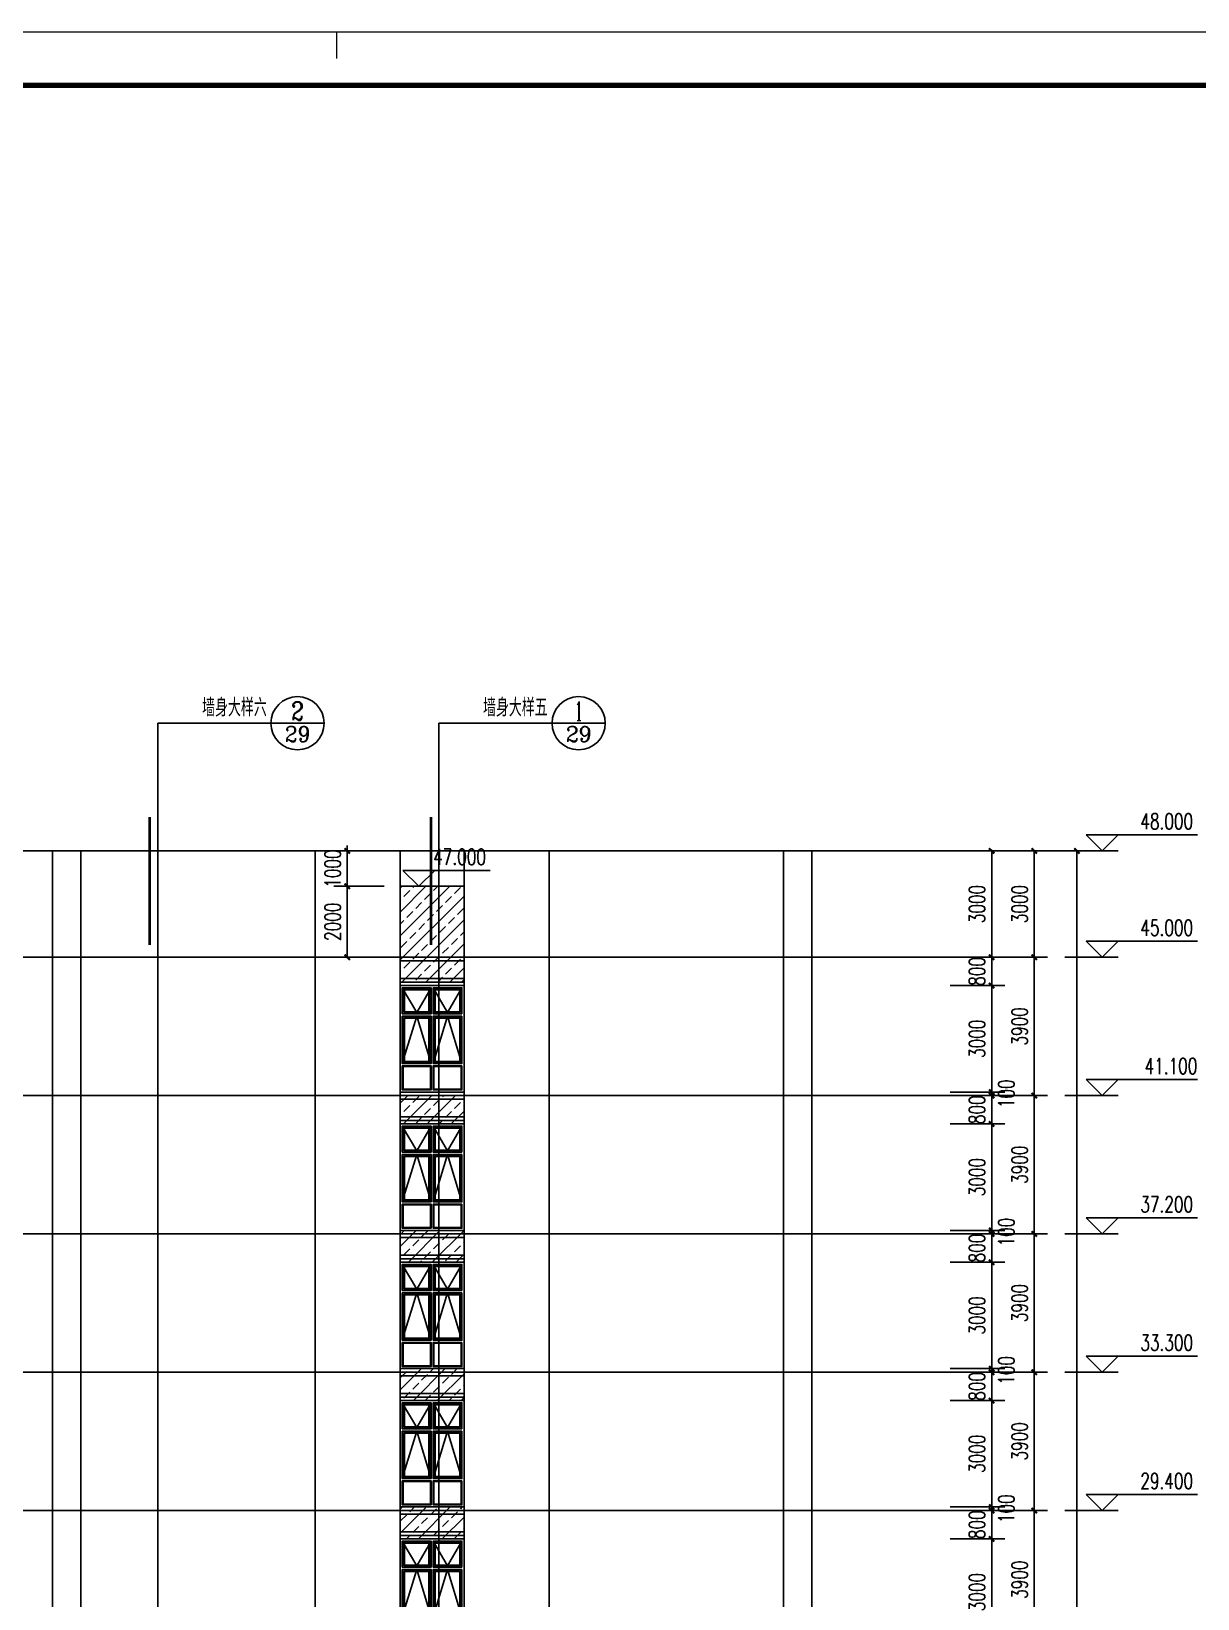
# Model space of a CAD drawing. Extents: x 1738711 to 2346805, y 1189731 to 2516152.
# Drawn here: x 2193513 to 2226382, y 1894936 to 1939128 of the extents above; entities that cross this region are included whole.
import ezdxf
from ezdxf.enums import TextEntityAlignment as Align

# ---------------------------------------------------------------- set-up
doc = ezdxf.new("R2010")
doc.units = 0
doc.header["$LTSCALE"] = 1000
doc.header["$MEASUREMENT"] = 0
doc.linetypes.add('复件 140224通州运河二期售楼部条件图_t3$0$X-ME SHAFT SH$0$X-B2$0$WATER_LINE', pattern=[0])
for name, color, linetype in [('2', 41, 'Continuous'), ('DIM_ELEV', 3, 'Continuous'), ('DIM_IDEN', 3, 'Continuous'), ('DOTE', 1, 'Continuous'), ('PUB_DIM', 3, 'Continuous'), ('PUB_HATCH', 8, 'Continuous'), ('PUB_TEXT', 7, 'Continuous'), ('TK', 4, 'Continuous'), ('WINDOW', 144, 'Continuous'), ('看线', 8, 'Continuous')]:
    doc.layers.add(name, color=color, linetype=linetype)
doc.layers.add('_0', color=7, linetype='Continuous', lineweight=25)
doc.styles.add('_TCH_DIM', font='SIMPLEX', dxfattribs={"bigfont": 'GBCBIG'})
doc.styles.add('_TCH_DIM_T3', font='SIMPLEX', dxfattribs={"width": 0.705882, "bigfont": 'GBCBIG'})
doc.styles.add('_TCH_LABEL', font='COMPLEX', dxfattribs={"bigfont": 'GBCBIG'})
doc.styles.add('宋体', font='SIMSUN.TTF', dxfattribs={"width": 0.75})
doc.dimstyles.new('_TCH_ARCH&&150', dxfattribs={"dimtxt": 446.25, "dimasz": 150, "dimexe": 375, "dimexo": 450, "dimgap": 189.375, "dimtad": 1, "dimdec": 0, "dimzin": 0, "dimdsep": 46, "dimtxsty": '_TCH_DIM_T3', "dimblk": 'ARCHTICK', "dimcen": 0.09, "dimclrt": 7, "dimazin": 2, "dimtfac": 1, "dimtdec": 0, "dimtix": 1, "dimtmove": 2, "dimatfit": 3, "dimfxl": 1, "dimtolj": 1, "dimtzin": 0, "dimarcsym": 0})

# ---------------------------------------------------------------- blocks, each defined once
blk = doc.blocks.new('heraheraherahe')
at = {"layer": 'WINDOW', "color": 4, "linetype": '复件 140224通州运河二期售楼部条件图_t3$0$X-ME SHAFT SH$0$X-B2$0$WATER_LINE'}
blk.add_lwpolyline([(2141388, 1404296), (2139588, 1404296), (2139588, 1401296), (2141388, 1401296)], close=True, dxfattribs=at)
at = {"layer": 'WINDOW', "linetype": '复件 140224通州运河二期售楼部条件图_t3$0$X-ME SHAFT SH$0$X-B2$0$WATER_LINE'}
for points in [[(2139648, 1403496), (2140458, 1403496), (2140458, 1404236), (2139648, 1404236), (2139648, 1403496)], [(2141328, 1403496), (2140518, 1403496), (2140518, 1404236), (2141328, 1404236), (2141328, 1403496)], [(2139648, 1403436), (2139648, 1402096), (2140458, 1402096), (2140458, 1403436), (2139648, 1403436)], [(2141328, 1403436), (2141328, 1402096), (2140518, 1402096), (2140518, 1403436), (2141328, 1403436)], [(2139648, 1402036), (2139648, 1401356), (2140458, 1401356), (2140458, 1402036), (2139648, 1402036)], [(2141328, 1402036), (2141328, 1401356), (2140518, 1401356), (2140518, 1402036), (2141328, 1402036)]]:
    blk.add_lwpolyline(points, dxfattribs=at)
for points in [[(2139688, 1403536), (2140418, 1403536), (2140418, 1404196), (2139688, 1404196)], [(2139708, 1403556), (2140398, 1403556), (2140398, 1404176), (2139708, 1404176)], [(2141288, 1403536), (2140558, 1403536), (2140558, 1404196), (2141288, 1404196)], [(2141268, 1403556), (2140578, 1403556), (2140578, 1404176), (2141268, 1404176)], [(2139688, 1403396), (2139688, 1402136), (2140418, 1402136), (2140418, 1403396)], [(2139708, 1403376), (2139708, 1402156), (2140398, 1402156), (2140398, 1403376)], [(2141288, 1403396), (2141288, 1402136), (2140558, 1402136), (2140558, 1403396)], [(2141268, 1403376), (2141268, 1402156), (2140578, 1402156), (2140578, 1403376)], [(2139668, 1402016), (2139668, 1401376), (2140438, 1401376), (2140438, 1402016)], [(2141308, 1402016), (2141308, 1401376), (2140538, 1401376), (2140538, 1402016)]]:
    blk.add_lwpolyline(points, close=True, dxfattribs=at)
at = {"layer": '看线'}
for points in [[(2139648, 1404236), (2140053, 1403536), (2140458, 1404236)], [(2140518, 1404236), (2140923, 1403536), (2141328, 1404236)], [(2139648, 1402096), (2140053, 1403436), (2140458, 1402096)], [(2140518, 1402096), (2140923, 1403436), (2141328, 1402096)]]:
    blk.add_lwpolyline(points, dxfattribs=at)
blk = doc.blocks.new('hearhrehreh')
at = {"layer": '2'}
for p, q in [((2141388, 1405296), (2139588, 1405296)), ((2141388, 1405196), (2139588, 1405196)), ((2141388, 1404696), (2139588, 1404696)), ((2141388, 1404596), (2139588, 1404596))]:
    blk.add_line(p, q, dxfattribs=at)
at = {"layer": '_0'}
blk.add_blockref('heraheraherahe', (0, 200), dxfattribs=at)
blk = doc.blocks.new('hjashrtahreahe')
at = {"const_width": 25}
blk.add_lwpolyline([(42800, 59400), (42800, 58900)], dxfattribs=at)
at = {"layer": 'TK', "color": 7, "const_width": 25}
blk.add_lwpolyline([(0, 59400), (84100, 59400), (84100, 0), (0, 0)], close=True, dxfattribs=at)
at = {"layer": 'TK', "color": 3, "const_width": 100}
blk.add_lwpolyline([(2500, 1000), (2500, 58400), (83100, 58400), (83100, 1000)], close=True, dxfattribs=at)
at = {"layer": 'TK', "style": '宋体', "width": 0.75}
for tag, height, p in [('项目负责人', 350, (6003, 57089)), ('专业负责人', 350, (6003, 56224)), ('设计人', 350, (6003, 55419)), ('版号1', 250, (77304, 22193)), ('时间1', 250, (82405, 22193)), ('版号2', 250, (77304, 21593)), ('时间2', 250, (82405, 21593)), ('版号3', 250, (77304, 20993)), ('时间3', 250, (82405, 20993)), ('建筑会签', 0.0001, (78978, 2403)), ('电气会签', 0.0001, (82128, 2403)), ('结构会签', 0.0001, (78978, 1803)), ('暖通会签', 0.0001, (82128, 1803)), ('给排水会签', 0.0001, (78978, 1250)), ('智能化会签', 0.0001, (82128, 1250))]:
    blk.add_attdef(tag, text='', height=height, dxfattribs=at).set_placement(p, align=Align.CENTER)
for tag, p in [('合作设计单位', (80816, 48986)), ('版号说明1', (79854, 22318)), ('版号说明2', (79854, 21718)), ('版号说明3', (79854, 21118)), ('浙江绿储科技有限公司', (80545, 16036)), ('百兆瓦级集中式熔盐储能关键', (80545, 14953)), ('设备研发及制造基地项目', (80545, 14603)), ('1#研发楼', (80545, 13636)), ('图名', (80545, 12436)), ('工程编号', (78978, 11461)), ('子项编号', (82128, 11461)), ('建筑', (78978, 10711)), ('图号', (82128, 10711)), ('施工图', (78978, 9961)), ('2023.03', (82128, 9961)), ('审定', (79353, 8461)), ('审核', (79353, 7711)), ('工程负责', (79353, 6961)), ('专业负责', (79353, 6211)), ('设计', (79353, 5461)), ('制图', (79353, 4711)), ('校对', (79353, 3961))]:
    blk.add_attdef(tag, text='', height=250, dxfattribs=at).set_placement(p, align=Align.MIDDLE_CENTER)
blk = doc.blocks.new('_ArchTick')
at = {"color": 0, "linetype": 'ByBlock', "const_width": 0.4}
blk.add_lwpolyline([(-0.5, -0.5), (0.5, 0.5)], dxfattribs=at)
blk = doc.blocks.new('*D174')
at = {"layer": 'Defpoints', "color": 0, "transparency": 16777216}
for p in [(2202417, 1915021), (2203908, 1915021), (2203908, 1913021)]:
    blk.add_point(p, dxfattribs=at)
at = {"layer": 'PUB_DIM', "color": 0, "lineweight": -2, "transparency": 16777216}
for p, q in [((2203458, 1915021), (2202042, 1915021)), ((2202417, 1913021), (2202417, 1915021)), ((2203458, 1913021), (2202042, 1913021))]:
    blk.add_line(p, q, dxfattribs=at)
at = {"layer": 'PUB_DIM', "color": 0, "lineweight": -2, "transparency": 16777216, "xscale": 150, "yscale": 150, "zscale": 150}
for p, rotation in [((2202417, 1915021), 90), ((2202417, 1913021), 270)]:
    blk.add_blockref('_ArchTick', p, dxfattribs=dict(at, rotation=rotation))
at = {"layer": 'PUB_DIM', "color": 7, "transparency": 16777216, "insert": (2202005, 1914021), "char_height": 446.2, "attachment_point": 5, "rotation": 90, "style": '_TCH_DIM_T3'}
blk.add_mtext('\\A1;2000', dxfattribs=at)
blk = doc.blocks.new('*D175')
at = {"layer": 'Defpoints', "color": 0, "transparency": 16777216}
for p in [(2202417, 1916021), (2203908, 1916021), (2203908, 1915021)]:
    blk.add_point(p, dxfattribs=at)
at = {"layer": 'PUB_DIM', "color": 0, "lineweight": -2, "transparency": 16777216}
for p, q in [((2202417, 1916021), (2202417, 1916171)), ((2203458, 1916021), (2202042, 1916021)), ((2202417, 1915021), (2202417, 1916021)), ((2203458, 1915021), (2202042, 1915021)), ((2202417, 1915021), (2202417, 1914871))]:
    blk.add_line(p, q, dxfattribs=at)
at = {"layer": 'PUB_DIM', "color": 0, "lineweight": -2, "transparency": 16777216, "xscale": 150, "yscale": 150, "zscale": 150}
for p, rotation in [((2202417, 1916021), 270), ((2202417, 1915021), 90)]:
    blk.add_blockref('_ArchTick', p, dxfattribs=dict(at, rotation=rotation))
at = {"layer": 'PUB_DIM', "color": 7, "transparency": 16777216, "insert": (2202005, 1915521), "char_height": 446.2, "attachment_point": 5, "rotation": 90, "style": '_TCH_DIM_T3'}
blk.add_mtext('\\A1;1000', dxfattribs=at)
blk = doc.blocks.new('*D3101')
at = {"layer": 'Defpoints', "color": 0, "transparency": 16777216}
for p in [(2218959, 1896621), (2220578, 1896621), (2218959, 1893621)]:
    blk.add_point(p, dxfattribs=at)
at = {"layer": 'PUB_DIM', "color": 0, "lineweight": -2, "transparency": 16777216}
for p, q in [((2219409, 1896621), (2220953, 1896621)), ((2220578, 1893621), (2220578, 1896621)), ((2219409, 1893621), (2220953, 1893621))]:
    blk.add_line(p, q, dxfattribs=at)
at = {"layer": 'PUB_DIM', "color": 0, "lineweight": -2, "transparency": 16777216, "xscale": 150, "yscale": 150, "zscale": 150}
for p, rotation in [((2220578, 1896621), 90), ((2220578, 1893621), 270)]:
    blk.add_blockref('_ArchTick', p, dxfattribs=dict(at, rotation=rotation))
at = {"layer": 'PUB_DIM', "color": 7, "transparency": 16777216, "insert": (2220166, 1895121), "char_height": 446.2, "attachment_point": 5, "rotation": 90, "style": '_TCH_DIM_T3'}
blk.add_mtext('\\A1;3000', dxfattribs=at)
blk = doc.blocks.new('*D3102')
at = {"layer": 'Defpoints', "color": 0, "transparency": 16777216}
for p in [(2218959, 1897421), (2220578, 1897421), (2218959, 1896621)]:
    blk.add_point(p, dxfattribs=at)
at = {"layer": 'PUB_DIM', "color": 0, "lineweight": -2, "transparency": 16777216}
for p, q in [((2219409, 1897421), (2220953, 1897421)), ((2220578, 1897421), (2220578, 1897571)), ((2220578, 1896621), (2220578, 1897421)), ((2219409, 1896621), (2220953, 1896621)), ((2220578, 1896621), (2220578, 1896471))]:
    blk.add_line(p, q, dxfattribs=at)
at = {"layer": 'PUB_DIM', "color": 0, "lineweight": -2, "transparency": 16777216, "xscale": 150, "yscale": 150, "zscale": 150}
for p, rotation in [((2220578, 1897421), 270), ((2220578, 1896621), 90)]:
    blk.add_blockref('_ArchTick', p, dxfattribs=dict(at, rotation=rotation))
at = {"layer": 'PUB_DIM', "color": 7, "transparency": 16777216, "insert": (2220166, 1897021), "char_height": 446.2, "attachment_point": 5, "rotation": 90, "style": '_TCH_DIM_T3'}
blk.add_mtext('\\A1;800', dxfattribs=at)
blk = doc.blocks.new('*D3103')
at = {"layer": 'Defpoints', "color": 0, "transparency": 16777216}
for p in [(2218959, 1897521), (2218959, 1897421), (2220578, 1897521)]:
    blk.add_point(p, dxfattribs=at)
at = {"layer": 'PUB_DIM', "color": 0, "lineweight": -2, "transparency": 16777216}
for p, q in [((2220578, 1897521), (2220578, 1897671)), ((2219409, 1897521), (2220953, 1897521)), ((2219409, 1897421), (2220953, 1897421)), ((2220578, 1897421), (2220578, 1897521)), ((2220578, 1897421), (2220578, 1897271))]:
    blk.add_line(p, q, dxfattribs=at)
at = {"layer": 'PUB_DIM', "color": 0, "lineweight": -2, "transparency": 16777216, "xscale": 150, "yscale": 150, "zscale": 150}
for p, rotation in [((2220578, 1897521), 270), ((2220578, 1897421), 90)]:
    blk.add_blockref('_ArchTick', p, dxfattribs=dict(at, rotation=rotation))
at = {"layer": 'PUB_DIM', "color": 7, "transparency": 16777216, "insert": (2220991, 1897471), "char_height": 446.2, "attachment_point": 5, "rotation": 90, "style": '_TCH_DIM_T3'}
blk.add_mtext('\\A1;100', dxfattribs=at)
blk = doc.blocks.new('*D3104')
at = {"layer": 'Defpoints', "color": 0, "transparency": 16777216}
for p in [(2218959, 1900521), (2220578, 1900521), (2218959, 1897521)]:
    blk.add_point(p, dxfattribs=at)
at = {"layer": 'PUB_DIM', "color": 0, "lineweight": -2, "transparency": 16777216}
for p, q in [((2219409, 1900521), (2220953, 1900521)), ((2220578, 1897521), (2220578, 1900521)), ((2219409, 1897521), (2220953, 1897521))]:
    blk.add_line(p, q, dxfattribs=at)
at = {"layer": 'PUB_DIM', "color": 0, "lineweight": -2, "transparency": 16777216, "xscale": 150, "yscale": 150, "zscale": 150}
for p, rotation in [((2220578, 1900521), 90), ((2220578, 1897521), 270)]:
    blk.add_blockref('_ArchTick', p, dxfattribs=dict(at, rotation=rotation))
at = {"layer": 'PUB_DIM', "color": 7, "transparency": 16777216, "insert": (2220166, 1899021), "char_height": 446.2, "attachment_point": 5, "rotation": 90, "style": '_TCH_DIM_T3'}
blk.add_mtext('\\A1;3000', dxfattribs=at)
blk = doc.blocks.new('*D3105')
at = {"layer": 'Defpoints', "color": 0, "transparency": 16777216}
for p in [(2218959, 1901321), (2220578, 1901321), (2218959, 1900521)]:
    blk.add_point(p, dxfattribs=at)
at = {"layer": 'PUB_DIM', "color": 0, "lineweight": -2, "transparency": 16777216}
for p, q in [((2219409, 1901321), (2220953, 1901321)), ((2220578, 1901321), (2220578, 1901471)), ((2220578, 1900521), (2220578, 1901321)), ((2219409, 1900521), (2220953, 1900521)), ((2220578, 1900521), (2220578, 1900371))]:
    blk.add_line(p, q, dxfattribs=at)
at = {"layer": 'PUB_DIM', "color": 0, "lineweight": -2, "transparency": 16777216, "xscale": 150, "yscale": 150, "zscale": 150}
for p, rotation in [((2220578, 1901321), 270), ((2220578, 1900521), 90)]:
    blk.add_blockref('_ArchTick', p, dxfattribs=dict(at, rotation=rotation))
at = {"layer": 'PUB_DIM', "color": 7, "transparency": 16777216, "insert": (2220166, 1900921), "char_height": 446.2, "attachment_point": 5, "rotation": 90, "style": '_TCH_DIM_T3'}
blk.add_mtext('\\A1;800', dxfattribs=at)
blk = doc.blocks.new('*D3106')
at = {"layer": 'Defpoints', "color": 0, "transparency": 16777216}
for p in [(2218959, 1901421), (2218959, 1901321), (2220578, 1901421)]:
    blk.add_point(p, dxfattribs=at)
at = {"layer": 'PUB_DIM', "color": 0, "lineweight": -2, "transparency": 16777216}
for p, q in [((2220578, 1901421), (2220578, 1901571)), ((2219409, 1901421), (2220953, 1901421)), ((2219409, 1901321), (2220953, 1901321)), ((2220578, 1901321), (2220578, 1901421)), ((2220578, 1901321), (2220578, 1901171))]:
    blk.add_line(p, q, dxfattribs=at)
at = {"layer": 'PUB_DIM', "color": 0, "lineweight": -2, "transparency": 16777216, "xscale": 150, "yscale": 150, "zscale": 150}
for p, rotation in [((2220578, 1901421), 270), ((2220578, 1901321), 90)]:
    blk.add_blockref('_ArchTick', p, dxfattribs=dict(at, rotation=rotation))
at = {"layer": 'PUB_DIM', "color": 7, "transparency": 16777216, "insert": (2220991, 1901371), "char_height": 446.2, "attachment_point": 5, "rotation": 90, "style": '_TCH_DIM_T3'}
blk.add_mtext('\\A1;100', dxfattribs=at)
blk = doc.blocks.new('*D3107')
at = {"layer": 'Defpoints', "color": 0, "transparency": 16777216}
for p in [(2218959, 1904421), (2220578, 1904421), (2218959, 1901421)]:
    blk.add_point(p, dxfattribs=at)
at = {"layer": 'PUB_DIM', "color": 0, "lineweight": -2, "transparency": 16777216}
for p, q in [((2219409, 1904421), (2220953, 1904421)), ((2220578, 1901421), (2220578, 1904421)), ((2219409, 1901421), (2220953, 1901421))]:
    blk.add_line(p, q, dxfattribs=at)
at = {"layer": 'PUB_DIM', "color": 0, "lineweight": -2, "transparency": 16777216, "xscale": 150, "yscale": 150, "zscale": 150}
for p, rotation in [((2220578, 1904421), 90), ((2220578, 1901421), 270)]:
    blk.add_blockref('_ArchTick', p, dxfattribs=dict(at, rotation=rotation))
at = {"layer": 'PUB_DIM', "color": 7, "transparency": 16777216, "insert": (2220166, 1902921), "char_height": 446.2, "attachment_point": 5, "rotation": 90, "style": '_TCH_DIM_T3'}
blk.add_mtext('\\A1;3000', dxfattribs=at)
blk = doc.blocks.new('*D3108')
at = {"layer": 'Defpoints', "color": 0, "transparency": 16777216}
for p in [(2218959, 1905221), (2220578, 1905221), (2218959, 1904421)]:
    blk.add_point(p, dxfattribs=at)
at = {"layer": 'PUB_DIM', "color": 0, "lineweight": -2, "transparency": 16777216}
for p, q in [((2219409, 1905221), (2220953, 1905221)), ((2220578, 1905221), (2220578, 1905371)), ((2220578, 1904421), (2220578, 1905221)), ((2219409, 1904421), (2220953, 1904421)), ((2220578, 1904421), (2220578, 1904271))]:
    blk.add_line(p, q, dxfattribs=at)
at = {"layer": 'PUB_DIM', "color": 0, "lineweight": -2, "transparency": 16777216, "xscale": 150, "yscale": 150, "zscale": 150}
for p, rotation in [((2220578, 1905221), 270), ((2220578, 1904421), 90)]:
    blk.add_blockref('_ArchTick', p, dxfattribs=dict(at, rotation=rotation))
at = {"layer": 'PUB_DIM', "color": 7, "transparency": 16777216, "insert": (2220166, 1904821), "char_height": 446.2, "attachment_point": 5, "rotation": 90, "style": '_TCH_DIM_T3'}
blk.add_mtext('\\A1;800', dxfattribs=at)
blk = doc.blocks.new('*D3109')
at = {"layer": 'Defpoints', "color": 0, "transparency": 16777216}
for p in [(2218959, 1905321), (2218959, 1905221), (2220578, 1905321)]:
    blk.add_point(p, dxfattribs=at)
at = {"layer": 'PUB_DIM', "color": 0, "lineweight": -2, "transparency": 16777216}
for p, q in [((2219409, 1905321), (2220953, 1905321)), ((2219409, 1905221), (2220953, 1905221)), ((2220578, 1905321), (2220578, 1905471)), ((2220578, 1905221), (2220578, 1905321)), ((2220578, 1905221), (2220578, 1905071))]:
    blk.add_line(p, q, dxfattribs=at)
at = {"layer": 'PUB_DIM', "color": 0, "lineweight": -2, "transparency": 16777216, "xscale": 150, "yscale": 150, "zscale": 150}
for p, rotation in [((2220578, 1905321), 270), ((2220578, 1905221), 90)]:
    blk.add_blockref('_ArchTick', p, dxfattribs=dict(at, rotation=rotation))
at = {"layer": 'PUB_DIM', "color": 7, "transparency": 16777216, "insert": (2220991, 1905271), "char_height": 446.2, "attachment_point": 5, "rotation": 90, "style": '_TCH_DIM_T3'}
blk.add_mtext('\\A1;100', dxfattribs=at)
blk = doc.blocks.new('*D3110')
at = {"layer": 'Defpoints', "color": 0, "transparency": 16777216}
for p in [(2218959, 1908321), (2220578, 1908321), (2218959, 1905321)]:
    blk.add_point(p, dxfattribs=at)
at = {"layer": 'PUB_DIM', "color": 0, "lineweight": -2, "transparency": 16777216}
for p, q in [((2219409, 1908321), (2220953, 1908321)), ((2220578, 1905321), (2220578, 1908321)), ((2219409, 1905321), (2220953, 1905321))]:
    blk.add_line(p, q, dxfattribs=at)
at = {"layer": 'PUB_DIM', "color": 0, "lineweight": -2, "transparency": 16777216, "xscale": 150, "yscale": 150, "zscale": 150}
for p, rotation in [((2220578, 1908321), 90), ((2220578, 1905321), 270)]:
    blk.add_blockref('_ArchTick', p, dxfattribs=dict(at, rotation=rotation))
at = {"layer": 'PUB_DIM', "color": 7, "transparency": 16777216, "insert": (2220166, 1906821), "char_height": 446.2, "attachment_point": 5, "rotation": 90, "style": '_TCH_DIM_T3'}
blk.add_mtext('\\A1;3000', dxfattribs=at)
blk = doc.blocks.new('*D3111')
at = {"layer": 'Defpoints', "color": 0, "transparency": 16777216}
for p in [(2218959, 1909121), (2220578, 1909121), (2218959, 1908321)]:
    blk.add_point(p, dxfattribs=at)
at = {"layer": 'PUB_DIM', "color": 0, "lineweight": -2, "transparency": 16777216}
for p, q in [((2219409, 1909121), (2220953, 1909121)), ((2220578, 1909121), (2220578, 1909271)), ((2220578, 1908321), (2220578, 1909121)), ((2219409, 1908321), (2220953, 1908321)), ((2220578, 1908321), (2220578, 1908171))]:
    blk.add_line(p, q, dxfattribs=at)
at = {"layer": 'PUB_DIM', "color": 0, "lineweight": -2, "transparency": 16777216, "xscale": 150, "yscale": 150, "zscale": 150}
for p, rotation in [((2220578, 1909121), 270), ((2220578, 1908321), 90)]:
    blk.add_blockref('_ArchTick', p, dxfattribs=dict(at, rotation=rotation))
at = {"layer": 'PUB_DIM', "color": 7, "transparency": 16777216, "insert": (2220166, 1908721), "char_height": 446.2, "attachment_point": 5, "rotation": 90, "style": '_TCH_DIM_T3'}
blk.add_mtext('\\A1;800', dxfattribs=at)
blk = doc.blocks.new('*D3112')
at = {"layer": 'Defpoints', "color": 0, "transparency": 16777216}
for p in [(2218959, 1909221), (2218959, 1909121), (2220578, 1909221)]:
    blk.add_point(p, dxfattribs=at)
at = {"layer": 'PUB_DIM', "color": 0, "lineweight": -2, "transparency": 16777216}
for p, q in [((2219409, 1909221), (2220953, 1909221)), ((2219409, 1909121), (2220953, 1909121)), ((2220578, 1909221), (2220578, 1909371)), ((2220578, 1909121), (2220578, 1909221)), ((2220578, 1909121), (2220578, 1908971))]:
    blk.add_line(p, q, dxfattribs=at)
at = {"layer": 'PUB_DIM', "color": 0, "lineweight": -2, "transparency": 16777216, "xscale": 150, "yscale": 150, "zscale": 150}
for p, rotation in [((2220578, 1909221), 270), ((2220578, 1909121), 90)]:
    blk.add_blockref('_ArchTick', p, dxfattribs=dict(at, rotation=rotation))
at = {"layer": 'PUB_DIM', "color": 7, "transparency": 16777216, "insert": (2220991, 1909171), "char_height": 446.2, "attachment_point": 5, "rotation": 90, "style": '_TCH_DIM_T3'}
blk.add_mtext('\\A1;100', dxfattribs=at)
blk = doc.blocks.new('*D3113')
at = {"layer": 'Defpoints', "color": 0, "transparency": 16777216}
for p in [(2218959, 1912221), (2220578, 1912221), (2218959, 1909221)]:
    blk.add_point(p, dxfattribs=at)
at = {"layer": 'PUB_DIM', "color": 0, "lineweight": -2, "transparency": 16777216}
for p, q in [((2219409, 1912221), (2220953, 1912221)), ((2220578, 1909221), (2220578, 1912221)), ((2219409, 1909221), (2220953, 1909221))]:
    blk.add_line(p, q, dxfattribs=at)
at = {"layer": 'PUB_DIM', "color": 0, "lineweight": -2, "transparency": 16777216, "xscale": 150, "yscale": 150, "zscale": 150}
for p, rotation in [((2220578, 1912221), 90), ((2220578, 1909221), 270)]:
    blk.add_blockref('_ArchTick', p, dxfattribs=dict(at, rotation=rotation))
at = {"layer": 'PUB_DIM', "color": 7, "transparency": 16777216, "insert": (2220166, 1910721), "char_height": 446.2, "attachment_point": 5, "rotation": 90, "style": '_TCH_DIM_T3'}
blk.add_mtext('\\A1;3000', dxfattribs=at)
blk = doc.blocks.new('*D3114')
at = {"layer": 'Defpoints', "color": 0, "transparency": 16777216}
for p in [(2218959, 1913021), (2220578, 1913021), (2218959, 1912221)]:
    blk.add_point(p, dxfattribs=at)
at = {"layer": 'PUB_DIM', "color": 0, "lineweight": -2, "transparency": 16777216}
for p, q in [((2220578, 1913021), (2220578, 1913171)), ((2219409, 1913021), (2220953, 1913021)), ((2220578, 1912221), (2220578, 1913021)), ((2219409, 1912221), (2220953, 1912221)), ((2220578, 1912221), (2220578, 1912071))]:
    blk.add_line(p, q, dxfattribs=at)
at = {"layer": 'PUB_DIM', "color": 0, "lineweight": -2, "transparency": 16777216, "xscale": 150, "yscale": 150, "zscale": 150}
for p, rotation in [((2220578, 1913021), 270), ((2220578, 1912221), 90)]:
    blk.add_blockref('_ArchTick', p, dxfattribs=dict(at, rotation=rotation))
at = {"layer": 'PUB_DIM', "color": 7, "transparency": 16777216, "insert": (2220166, 1912621), "char_height": 446.2, "attachment_point": 5, "rotation": 90, "style": '_TCH_DIM_T3'}
blk.add_mtext('\\A1;800', dxfattribs=at)
blk = doc.blocks.new('*D3115')
at = {"layer": 'Defpoints', "color": 0, "transparency": 16777216}
for p in [(2218959, 1916021), (2220578, 1916021), (2218959, 1913021)]:
    blk.add_point(p, dxfattribs=at)
at = {"layer": 'PUB_DIM', "color": 0, "lineweight": -2, "transparency": 16777216}
for p, q in [((2219409, 1916021), (2220953, 1916021)), ((2220578, 1913021), (2220578, 1916021)), ((2219409, 1913021), (2220953, 1913021))]:
    blk.add_line(p, q, dxfattribs=at)
at = {"layer": 'PUB_DIM', "color": 0, "lineweight": -2, "transparency": 16777216, "xscale": 150, "yscale": 150, "zscale": 150}
for p, rotation in [((2220578, 1916021), 90), ((2220578, 1913021), 270)]:
    blk.add_blockref('_ArchTick', p, dxfattribs=dict(at, rotation=rotation))
at = {"layer": 'PUB_DIM', "color": 7, "transparency": 16777216, "insert": (2220166, 1914521), "char_height": 446.2, "attachment_point": 5, "rotation": 90, "style": '_TCH_DIM_T3'}
blk.add_mtext('\\A1;3000', dxfattribs=at)
blk = doc.blocks.new('*D3519')
at = {"layer": 'Defpoints', "color": 0, "transparency": 16777216}
for p in [(2220159, 1897421), (2221778, 1897421), (2220159, 1893521)]:
    blk.add_point(p, dxfattribs=at)
at = {"layer": 'PUB_DIM', "color": 0, "lineweight": -2, "transparency": 16777216}
for p, q in [((2220609, 1897421), (2222153, 1897421)), ((2221778, 1893521), (2221778, 1897421)), ((2220609, 1893521), (2222153, 1893521))]:
    blk.add_line(p, q, dxfattribs=at)
at = {"layer": 'PUB_DIM', "color": 0, "lineweight": -2, "transparency": 16777216, "xscale": 150, "yscale": 150, "zscale": 150}
for p, rotation in [((2221778, 1897421), 90), ((2221778, 1893521), 270)]:
    blk.add_blockref('_ArchTick', p, dxfattribs=dict(at, rotation=rotation))
at = {"layer": 'PUB_DIM', "color": 7, "transparency": 16777216, "insert": (2221366, 1895471), "char_height": 446.2, "attachment_point": 5, "rotation": 90, "style": '_TCH_DIM_T3'}
blk.add_mtext('\\A1;3900', dxfattribs=at)
blk = doc.blocks.new('*D3520')
at = {"layer": 'Defpoints', "color": 0, "transparency": 16777216}
for p in [(2220159, 1901321), (2221778, 1901321), (2220159, 1897421)]:
    blk.add_point(p, dxfattribs=at)
at = {"layer": 'PUB_DIM', "color": 0, "lineweight": -2, "transparency": 16777216}
for p, q in [((2220609, 1901321), (2222153, 1901321)), ((2221778, 1897421), (2221778, 1901321)), ((2220609, 1897421), (2222153, 1897421))]:
    blk.add_line(p, q, dxfattribs=at)
at = {"layer": 'PUB_DIM', "color": 0, "lineweight": -2, "transparency": 16777216, "xscale": 150, "yscale": 150, "zscale": 150}
for p, rotation in [((2221778, 1901321), 90), ((2221778, 1897421), 270)]:
    blk.add_blockref('_ArchTick', p, dxfattribs=dict(at, rotation=rotation))
at = {"layer": 'PUB_DIM', "color": 7, "transparency": 16777216, "insert": (2221366, 1899371), "char_height": 446.2, "attachment_point": 5, "rotation": 90, "style": '_TCH_DIM_T3'}
blk.add_mtext('\\A1;3900', dxfattribs=at)
blk = doc.blocks.new('*D3521')
at = {"layer": 'Defpoints', "color": 0, "transparency": 16777216}
for p in [(2220159, 1905221), (2221778, 1905221), (2220159, 1901321)]:
    blk.add_point(p, dxfattribs=at)
at = {"layer": 'PUB_DIM', "color": 0, "lineweight": -2, "transparency": 16777216}
for p, q in [((2220609, 1905221), (2222153, 1905221)), ((2221778, 1901321), (2221778, 1905221)), ((2220609, 1901321), (2222153, 1901321))]:
    blk.add_line(p, q, dxfattribs=at)
at = {"layer": 'PUB_DIM', "color": 0, "lineweight": -2, "transparency": 16777216, "xscale": 150, "yscale": 150, "zscale": 150}
for p, rotation in [((2221778, 1905221), 90), ((2221778, 1901321), 270)]:
    blk.add_blockref('_ArchTick', p, dxfattribs=dict(at, rotation=rotation))
at = {"layer": 'PUB_DIM', "color": 7, "transparency": 16777216, "insert": (2221366, 1903271), "char_height": 446.2, "attachment_point": 5, "rotation": 90, "style": '_TCH_DIM_T3'}
blk.add_mtext('\\A1;3900', dxfattribs=at)
blk = doc.blocks.new('*D3522')
at = {"layer": 'Defpoints', "color": 0, "transparency": 16777216}
for p in [(2220159, 1909121), (2221778, 1909121), (2220159, 1905221)]:
    blk.add_point(p, dxfattribs=at)
at = {"layer": 'PUB_DIM', "color": 0, "lineweight": -2, "transparency": 16777216}
for p, q in [((2220609, 1909121), (2222153, 1909121)), ((2221778, 1905221), (2221778, 1909121)), ((2220609, 1905221), (2222153, 1905221))]:
    blk.add_line(p, q, dxfattribs=at)
at = {"layer": 'PUB_DIM', "color": 0, "lineweight": -2, "transparency": 16777216, "xscale": 150, "yscale": 150, "zscale": 150}
for p, rotation in [((2221778, 1909121), 90), ((2221778, 1905221), 270)]:
    blk.add_blockref('_ArchTick', p, dxfattribs=dict(at, rotation=rotation))
at = {"layer": 'PUB_DIM', "color": 7, "transparency": 16777216, "insert": (2221366, 1907171), "char_height": 446.2, "attachment_point": 5, "rotation": 90, "style": '_TCH_DIM_T3'}
blk.add_mtext('\\A1;3900', dxfattribs=at)
blk = doc.blocks.new('*D3523')
at = {"layer": 'Defpoints', "color": 0, "transparency": 16777216}
for p in [(2220159, 1913021), (2221778, 1913021), (2220159, 1909121)]:
    blk.add_point(p, dxfattribs=at)
at = {"layer": 'PUB_DIM', "color": 0, "lineweight": -2, "transparency": 16777216}
for p, q in [((2220609, 1913021), (2222153, 1913021)), ((2221778, 1909121), (2221778, 1913021)), ((2220609, 1909121), (2222153, 1909121))]:
    blk.add_line(p, q, dxfattribs=at)
at = {"layer": 'PUB_DIM', "color": 0, "lineweight": -2, "transparency": 16777216, "xscale": 150, "yscale": 150, "zscale": 150}
for p, rotation in [((2221778, 1913021), 90), ((2221778, 1909121), 270)]:
    blk.add_blockref('_ArchTick', p, dxfattribs=dict(at, rotation=rotation))
at = {"layer": 'PUB_DIM', "color": 7, "transparency": 16777216, "insert": (2221366, 1911071), "char_height": 446.2, "attachment_point": 5, "rotation": 90, "style": '_TCH_DIM_T3'}
blk.add_mtext('\\A1;3900', dxfattribs=at)
blk = doc.blocks.new('*D3524')
at = {"layer": 'Defpoints', "color": 0, "transparency": 16777216}
for p in [(2220159, 1916021), (2221778, 1916021), (2220159, 1913021)]:
    blk.add_point(p, dxfattribs=at)
at = {"layer": 'PUB_DIM', "color": 0, "lineweight": -2, "transparency": 16777216}
for p, q in [((2220609, 1916021), (2222153, 1916021)), ((2221778, 1913021), (2221778, 1916021)), ((2220609, 1913021), (2222153, 1913021))]:
    blk.add_line(p, q, dxfattribs=at)
at = {"layer": 'PUB_DIM', "color": 0, "lineweight": -2, "transparency": 16777216, "xscale": 150, "yscale": 150, "zscale": 150}
for p, rotation in [((2221778, 1916021), 90), ((2221778, 1913021), 270)]:
    blk.add_blockref('_ArchTick', p, dxfattribs=dict(at, rotation=rotation))
at = {"layer": 'PUB_DIM', "color": 7, "transparency": 16777216, "insert": (2221366, 1914521), "char_height": 446.2, "attachment_point": 5, "rotation": 90, "style": '_TCH_DIM_T3'}
blk.add_mtext('\\A1;3000', dxfattribs=at)
blk = doc.blocks.new('*D3525')
at = {"layer": 'Defpoints', "color": 0, "transparency": 16777216}
for p in [(2218959, 1916021), (2222978, 1916021), (2218959, 1867721)]:
    blk.add_point(p, dxfattribs=at)
at = {"layer": 'PUB_DIM', "color": 0, "lineweight": -2, "transparency": 16777216}
for p, q in [((2219409, 1916021), (2223353, 1916021)), ((2222978, 1867721), (2222978, 1916021)), ((2219409, 1867721), (2223353, 1867721))]:
    blk.add_line(p, q, dxfattribs=at)
at = {"layer": 'PUB_DIM', "color": 0, "lineweight": -2, "transparency": 16777216, "xscale": 150, "yscale": 150, "zscale": 150}
for p, rotation in [((2222978, 1916021), 90), ((2222978, 1867721), 270)]:
    blk.add_blockref('_ArchTick', p, dxfattribs=dict(at, rotation=rotation))
at = {"layer": 'PUB_DIM', "color": 7, "transparency": 16777216, "insert": (2222566, 1891871), "char_height": 446.2, "attachment_point": 5, "rotation": 90, "style": '_TCH_DIM_T3'}
blk.add_mtext('\\A1;48300', dxfattribs=at)

msp = doc.modelspace()

# ---------------------------------------------------------------- hatches: boundary and pattern name
at = {"layer": 'PUB_HATCH'}
h = msp.add_hatch(dxfattribs=at)
h.set_pattern_fill('ANSI33', color=256, scale=150, style=0)
h.set_pattern_definition([(45, (0, 0), (-336.759605, 336.759605), []), (45, (336.76, 0), (-336.759605, 336.759605), [238.125, -119.0625])])
h.paths.add_polyline_path([(2203907.9, 1915021.5), (2205707.9, 1915021.5), (2205707.9, 1912321.5), (2203907.9, 1912321.5)])
h.paths.add_polyline_path([(2203907.9, 1909121.5), (2205707.9, 1909121.5), (2205707.9, 1908321.5), (2203907.9, 1908321.5)])
h.paths.add_polyline_path([(2203907.9, 1905321.5), (2205707.9, 1905321.5), (2205707.9, 1904421.5), (2203907.9, 1904421.5)])
h.paths.add_polyline_path([(2203907.9, 1901421.5), (2205707.9, 1901421.5), (2205707.9, 1900521.5), (2203907.9, 1900521.5)])
h.paths.add_polyline_path([(2203907.9, 1897521.5), (2205707.9, 1897521.5), (2205707.9, 1896621.5), (2203907.9, 1896621.5)])
h.paths.add_polyline_path([(2203907.9, 1893621.5), (2205707.9, 1893621.5), (2205707.9, 1892721.5), (2203907.9, 1892721.5)])
h.paths.add_polyline_path([(2203907.9, 1889721.5), (2205707.9, 1889721.5), (2205707.9, 1888821.5), (2203907.9, 1888821.5)])
h.paths.add_polyline_path([(2203907.9, 1885821.5), (2205707.9, 1885821.5), (2205707.9, 1884921.5), (2203907.9, 1884921.5)])
h.paths.add_polyline_path([(2203907.9, 1881921.5), (2205707.9, 1881921.5), (2205707.9, 1881021.5), (2203907.9, 1881021.5)])

# ---------------------------------------------------------------- linework, layer by layer
at = {"layer": '2'}
for p, q in [((2194107.9, 1916021.5), (2194107.9, 1878821.5)), ((2194107.9, 1916021.5), (2203907.9, 1916021.5)), ((2203907.9, 1916021.5), (2203907.9, 1878821.5)), ((2205707.9, 1916021.5), (2205707.9, 1878821.5)), ((2205707.9, 1916021.5), (2215507.9, 1916021.5)), ((2215507.9, 1916021.5), (2215507.9, 1867721.5)), ((2203907.9, 1915021.5), (2205707.9, 1915021.5))]:
    msp.add_line(p, q, dxfattribs=at)
at = {"layer": 'DIM_ELEV'}
for p, q in [((2223691.8, 1916021.5), (2223241.8, 1916471.5)), ((2223241.8, 1916471.5), (2226373.8, 1916471.5)), ((2223691.8, 1916021.5), (2224141.8, 1916471.5)), ((2222641.8, 1916021.5), (2224141.8, 1916021.5)), ((2204433.5, 1915021.5), (2203983.5, 1915471.5)), ((2203983.5, 1915471.5), (2206444.7, 1915471.5)), ((2204433.5, 1915021.5), (2204883.5, 1915471.5)), ((2223691.8, 1913021.5), (2223241.8, 1913471.5)), ((2223241.8, 1913471.5), (2226373.8, 1913471.5)), ((2223691.8, 1913021.5), (2224141.8, 1913471.5)), ((2222641.8, 1913021.5), (2224141.8, 1913021.5)), ((2223691.8, 1909121.5), (2223241.8, 1909571.5)), ((2223241.8, 1909571.5), (2226373.8, 1909571.5)), ((2223691.8, 1909121.5), (2224141.8, 1909571.5)), ((2222641.8, 1909121.5), (2224141.8, 1909121.5)), ((2223691.8, 1905221.5), (2223241.8, 1905671.5)), ((2223241.8, 1905671.5), (2226373.8, 1905671.5)), ((2223691.8, 1905221.5), (2224141.8, 1905671.5)), ((2222641.8, 1905221.5), (2224141.8, 1905221.5)), ((2223691.8, 1901321.5), (2223241.8, 1901771.5)), ((2223241.8, 1901771.5), (2226373.8, 1901771.5)), ((2223691.8, 1901321.5), (2224141.8, 1901771.5)), ((2222641.8, 1901321.5), (2224141.8, 1901321.5)), ((2223691.8, 1897421.5), (2223241.8, 1897871.5)), ((2223241.8, 1897871.5), (2226373.8, 1897871.5)), ((2223691.8, 1897421.5), (2224141.8, 1897871.5)), ((2222641.8, 1897421.5), (2224141.8, 1897421.5))]:
    msp.add_line(p, q, dxfattribs=at)
at = {"layer": 'DIM_IDEN'}
for p, q in [((2197074.5, 1919618.6), (2200264.2, 1919618.6)), ((2197074.5, 1867233.5), (2197074.5, 1919618.6)), ((2201764.2, 1919618.6), (2200264.2, 1919618.6)), ((2204997.2, 1919618.6), (2208187, 1919618.6)), ((2204997.2, 1867233.5), (2204997.2, 1919618.6)), ((2209687, 1919618.6), (2208187, 1919618.6))]:
    msp.add_line(p, q, dxfattribs=at)
at = {"layer": 'DIM_IDEN', "const_width": 75}
for points in [[(2196849.5, 1913369.5), (2196849.5, 1916971.6)], [(2204772.2, 1913369.5), (2204772.2, 1916971.6)]]:
    msp.add_lwpolyline(points, dxfattribs=at)
at = {"layer": 'DIM_IDEN'}
for centre in [(2201014.2, 1919618.6), (2208937, 1919618.6)]:
    msp.add_circle(centre, 750, dxfattribs=at)
at = {"layer": 'DOTE'}
for p, q in [((2220962.5, 1916021.5), (2175992.3, 1916021.5)), ((2194907.9, 1865361.2), (2194907.9, 1916021.5)), ((2201507.9, 1916021.5), (2201507.9, 1865361.2)), ((2208107.9, 1916021.5), (2208107.9, 1865361.2)), ((2214707.9, 1916021.5), (2214707.9, 1865361.2)), ((2220962.5, 1913021.5), (2175992.3, 1913021.5)), ((2220962.5, 1909121.5), (2175992.3, 1909121.5)), ((2220962.5, 1905221.5), (2175992.3, 1905221.5)), ((2220962.5, 1901321.5), (2175992.3, 1901321.5)), ((2220962.5, 1897421.5), (2175992.3, 1897421.5))]:
    msp.add_line(p, q, dxfattribs=at)

# ---------------------------------------------------------------- block references
at = {"xscale": 1.5, "yscale": 1.5, "zscale": 1.5}
msp.add_blockref('hjashrtahreahe', (2137913.5, 1850009.1), dxfattribs=at)
at = {"layer": '_0'}
for p in [(64319.8, 507725.2), (64319.8, 503825.2), (64319.8, 499925.2), (64319.8, 496025.2), (64319.8, 492125.2)]:
    msp.add_blockref('hearhrehreh', p, dxfattribs=at)

# ---------------------------------------------------------------- texts
at = {"layer": 'PUB_TEXT', "color": 7, "style": '_TCH_DIM'}
for s, p in [('墙身大样六', (2198325, 1919809.6)), ('墙身大样五', (2206242.2, 1919809.6))]:
    msp.add_text(s, height=506.38, dxfattribs=at).set_placement(p)
at = {"layer": 'PUB_TEXT', "color": 7, "style": '_TCH_LABEL'}
for s, height, p, p2 in [('2', 522, (2200840.2, 1919701.6), (2201188.2, 1919701.6)), ('1', 535.4, (2208822.2, 1919700.9), (2209051.7, 1919700.9)), ('29', 439.31, (2200658.6, 1919090.9), (2201369.8, 1919090.9)), ('29', 439.31, (2208581.3, 1919090.9), (2209292.6, 1919090.9))]:
    msp.add_text(s, height=height, dxfattribs=at).set_placement(p, p2, align=Align.FIT)
at = {"layer": 'PUB_TEXT', "color": 7, "style": '_TCH_DIM', "width": 0.705882}
for s, p in [('48.000', (2224768.8, 1916629)), ('47.000', (2204839.7, 1915629)), ('45.000', (2224768.8, 1913629)), ('41.100', (2224888.8, 1909729)), ('37.200', (2224768.8, 1905829)), ('33.300', (2224768.8, 1901929)), ('29.400', (2224768.8, 1898029))]:
    msp.add_text(s, height=446.25, dxfattribs=at).set_placement(p)

# ---------------------------------------------------------------- dimensions: what is measured, and where the dimension line sits
at = {"layer": 'PUB_DIM'}
for p1, p2, distance, picture, middle in [((2203907.9, 1915021.5), (2203907.9, 1916021.5), 1490.9, '*D175', (2202004.5, 1915521.5)), ((2218958.9, 1913021.5), (2218958.9, 1916021.5), -1619.1, '*D3115', (2220165.5, 1914521.5)), ((2218958.9, 1867721.5), (2218958.9, 1916021.5), -4019.1, '*D3525', (2222565.5, 1891871.5)), ((2220158.9, 1913021.5), (2220158.9, 1916021.5), -1619.1, '*D3524', (2221365.5, 1914521.5)), ((2203907.9, 1913021.5), (2203907.9, 1915021.5), 1490.9, '*D174', (2202004.5, 1914021.5)), ((2218958.9, 1912221.5), (2218958.9, 1913021.5), -1619.1, '*D3114', (2220165.5, 1912621.5)), ((2220158.9, 1909121.5), (2220158.9, 1913021.5), -1619.1, '*D3523', (2221365.5, 1911071.5)), ((2218958.9, 1909221.5), (2218958.9, 1912221.5), -1619.1, '*D3113', (2220165.5, 1910721.5)), ((2218958.9, 1908321.5), (2218958.9, 1909121.5), -1619.1, '*D3111', (2220165.5, 1908721.5)), ((2220158.9, 1905221.5), (2220158.9, 1909121.5), -1619.1, '*D3522', (2221365.5, 1907171.5)), ((2218958.9, 1905321.5), (2218958.9, 1908321.5), -1619.1, '*D3110', (2220165.5, 1906821.5)), ((2218958.9, 1904421.5), (2218958.9, 1905221.5), -1619.1, '*D3108', (2220165.5, 1904821.5)), ((2220158.9, 1901321.5), (2220158.9, 1905221.5), -1619.1, '*D3521', (2221365.5, 1903271.5)), ((2218958.9, 1901421.5), (2218958.9, 1904421.5), -1619.1, '*D3107', (2220165.5, 1902921.5)), ((2218958.9, 1900521.5), (2218958.9, 1901321.5), -1619.1, '*D3105', (2220165.5, 1900921.5)), ((2220158.9, 1897421.5), (2220158.9, 1901321.5), -1619.1, '*D3520', (2221365.5, 1899371.5)), ((2218958.9, 1897521.5), (2218958.9, 1900521.5), -1619.1, '*D3104', (2220165.5, 1899021.5)), ((2218958.9, 1896621.5), (2218958.9, 1897421.5), -1619.1, '*D3102', (2220165.5, 1897021.5)), ((2220158.9, 1893521.5), (2220158.9, 1897421.5), -1619.1, '*D3519', (2221365.5, 1895471.5)), ((2218958.9, 1893621.5), (2218958.9, 1896621.5), -1619.1, '*D3101', (2220165.5, 1895121.5))]:
    dim = msp.add_aligned_dim(p1=p1, p2=p2, distance=distance, dimstyle='_TCH_ARCH&&150', dxfattribs=at)
    dim.commit()
    dim.dimension.update_dxf_attribs({"geometry": picture, "text_midpoint": middle})
for base, p1, p2, picture, middle in [((2220578, 1909221.5), (2218958.9, 1909121.5), (2218958.9, 1909221.5), '*D3112', (2220990.5, 1909171.5)), ((2220578, 1905321.5), (2218958.9, 1905221.5), (2218958.9, 1905321.5), '*D3109', (2220990.5, 1905271.5)), ((2220578, 1901421.5), (2218958.9, 1901321.5), (2218958.9, 1901421.5), '*D3106', (2220990.5, 1901371.5)), ((2220578, 1897521.5), (2218958.9, 1897421.5), (2218958.9, 1897521.5), '*D3103', (2220990.5, 1897471.5))]:
    dim = msp.add_linear_dim(base=base, p1=p1, p2=p2, angle=90, dimstyle='_TCH_ARCH&&150', dxfattribs=at)
    dim.commit()
    dim.dimension.update_dxf_attribs({"geometry": picture, "text_midpoint": middle, "dimtype": 129})

doc.saveas('drawing.dxf')
